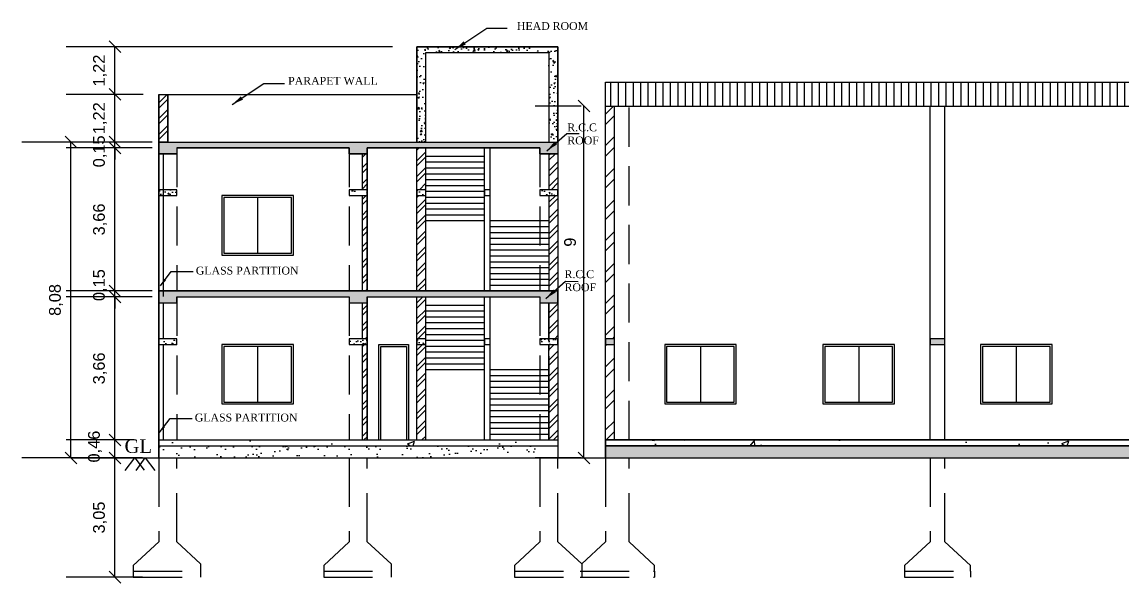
# Model space of a CAD drawing. Header units: metres. Extents: x 2063 to 2266, y 1708 to 2054.
# Drawn here: x 2171.66 to 2199.8, y 1970.44 to 1984.8 of the extents above; entities that cross this region are included whole.
import ezdxf

# ---------------------------------------------------------------- set-up
doc = ezdxf.new("R2010")
doc.units = ezdxf.units.M
doc.linetypes.add('HIDDEN', pattern=[0.375, 0.25, -0.125])
doc.linetypes.add('HIDDENX2', pattern=[0.75, 0.5, -0.25])
doc.layers.add('BLK_1_HT_OF_BLDG', color=5, linetype='Continuous')
doc.layers.add('BLK_1_PLINTH_HEIGHT', color=7, linetype='Continuous')
doc.styles.add('CORPORATION', font='arial.ttf')
doc.styles.add('i', font='romantic.ttf')
doc.styles.get("Standard").update_dxf_attribs({"font": 'arial.ttf'})
doc.styles.add('TIMES NEW ROMAN', font='times.ttf')
doc.dimstyles.new('Dim-outter', dxfattribs={"dimtxt": 1, "dimasz": 1, "dimexe": 0, "dimexo": 0, "dimgap": 1, "dimtad": 1, "dimlfac": -1, "dimzin": 3, "dimdsep": 46, "dimtxsty": 'CORPORATION', "dimblk": 'ARCHTICK', "dimcen": 0.125, "dimclrd": 8, "dimclre": 8, "dimclrt": 256, "dimazin": 0, "dimtfac": 0.5, "dimtix": 1, "dimtmove": 2, "dimatfit": 3, "dimfxl": 0, "dimtolj": 1, "dimtzin": 0, "dimarcsym": 0})
doc.dimstyles.new('ISO-25', dxfattribs={"dimtxt": 2.5, "dimasz": 2.5, "dimexe": 1.25, "dimexo": 0.625, "dimtad": 1, "dimtxsty": 'Standard', "dimcen": 2.5, "dimadec": 0, "dimazin": 0, "dimtfac": 1, "dimtmove": 0, "dimatfit": 3, "dimfxl": 0, "dimarcsym": 0})
pattern_1 = [(50, (-3371.682502009824, 817.6688581559663), (1.82184668996004, -0.1593908553890309), [0.1905, -2.095499999999999]), (355, (-3371.682502009824, 817.6688581559663), (-0.3524342142496934, 1.91056845239035), [0.1524, -1.676405841699999]), (100.4514446999999, (-3371.530681939824, 817.6555756209664), (1.469412470903531, 1.75117751912195), [0.161900088, -1.780902445999999]), (46.18419999999999, (-3371.682502009824, 818.1768581559667), (2.710790408921298, -0.4204232793272716), [0.2857499999999999, -3.143249999999999]), (96.63555760999989, (-3371.456603009824, 818.1418231559663), (2.37404134051503, 2.474261245977214), [0.2428502314, -2.671356081599999]), (351.1841511700001, (-3371.682502009824, 818.1768581559667), (2.374041340649769, 2.474261245855326), [0.2285996707, -2.514597319199999]), (21, (-3371.428502009825, 818.0498581559664), (1.516143912691324, -1.022651981870875), [0.1905, -2.095499999999999]), (326, (-3371.428502009825, 818.0498581559664), (0.6180202834764708, 1.841879661223192), [0.1524, -1.676399999999999]), (71.45144499999998, (-3371.302156683825, 817.9646371569667), (2.134164192787161, 0.8192276888590523), [0.1619000879999999, -1.780899375999998]), (37.50000000000001, (-3371.682502009824, 817.6688581559663), (0.0308860325059182, 0.8455503887315311), [0, -1.65608, 0, -1.701799999999999, 0, -1.682749999999999]), (7.499999999999999, (-3371.682502009824, 817.6688581559663), (0.6681966251030576, 1.001805748181195), [0, -0.97028, 0, -1.61798, 0, -0.6413500000000001]), (327.5, (-3372.248922009824, 817.6688581559663), (1.355905951668712, -0.0572874399267344), [0, -0.635, 0, -1.9812, 0, -2.628899999999998]), (317.5, (-3372.502922009824, 817.6688581559663), (1.48129181386018, 0.2542649103333303), [0, -0.8255, 0, -1.31572, 0, -1.8669])]
pattern_2 = [(37.50000000000001, (-3371.682502009824, 817.6688581559663), (-0.0160003129598405, 0.4894132373293424), [0, -0.38608, 0, -0.4318000000000001, 0, -0.4127500000000002]), (7.499999999999999, (-3371.682502009824, 817.6688581559663), (0.4495232831380028, 0.7168251005683542), [0, -0.20828, 0, -0.34798, 0, -0.13335]), (327.5, (-3371.994922009824, 817.6688581559663), (0.790992370241458, 0.0014371846785458), [0, -0.127, 0, -0.4572, 0, -0.5969]), (317.5, (-3371.994922009824, 817.6688581559663), (0.7635564524722973, 0.2229293232572163), [0, -0.0635, 0, -0.29972, 0, -0.3429])]
pattern_3 = [(45, (-3371.682502009824, 817.6688581559663), (-0.202055762724056, 0.202055762724056), []), (45, (-3371.547798109824, 817.6688581559663), (-0.202055762724056, 0.202055762724056), [])]
pattern_4 = [(45, (-3371.682502009824, 817.6688581559663), (-0.404111525448112, 0.404111525448112), []), (45, (-3371.413094209824, 817.6688581559663), (-0.404111525448112, 0.404111525448112), [])]
pattern_5 = [(50, (-3371.682502009824, 817.6688581559663), (0.3643693379920081, -0.0318781710778062), [0.0381, -0.4191000000000001]), (355, (-3371.682502009824, 817.6688581559663), (-0.0704868428499387, 0.3821136904780703), [0.03048, -0.3352811683400001]), (100.4514446999999, (-3371.652137995824, 817.6662016489665), (0.2938824941807066, 0.3502355038243902), [0.0323800176, -0.3561804891999999]), (46.18419999999999, (-3371.682502009824, 817.7704581559666), (0.54215808178426, -0.0840846558654543), [0.05715, -0.62865]), (96.63555760999989, (-3371.637322209823, 817.7634511559664), (0.474808268103006, 0.4948522491954431), [0.04857004628000001, -0.53427121632]), (351.1841511700001, (-3371.682502009824, 817.7704581559666), (0.4748082681299541, 0.4948522491710654), [0.04571993414, -0.50291946384]), (21, (-3371.631702009824, 817.7450581559664), (0.3032287825382649, -0.2045303963741752), [0.0381, -0.4191000000000001]), (326, (-3371.631702009824, 817.7450581559664), (0.1236040566952941, 0.3683759322446385), [0.03048, -0.33528]), (71.45144499999998, (-3371.606432944624, 817.7280139561664), (0.4268328385574323, 0.1638455377718105), [0.0323800176, -0.3561798752000001]), (37.50000000000001, (-3371.682502009824, 817.6688581559663), (0.0061772065011836, 0.1691100777463062), [0, -0.331216, 0, -0.34036, 0, -0.33655]), (7.499999999999999, (-3371.682502009824, 817.6688581559663), (0.1336393250206115, 0.200361149636239), [0, -0.194056, 0, -0.323596, 0, -0.12827]), (327.5, (-3371.795786009824, 817.6688581559663), (0.2711811903337428, -0.0114574879853469), [0, -0.127, 0, -0.39624, 0, -0.5257800000000002]), (317.5, (-3371.846586009824, 817.6688581559663), (0.2962583627720361, 0.0508529820666661), [0, -0.1651, 0, -0.263144, 0, -0.37338])]

# ---------------------------------------------------------------- blocks, each defined once
blk = doc.blocks.new('_ArchTick')
at = {"color": 0, "linetype": 'ByBlock', "const_width": 0.15}
blk.add_lwpolyline([(-0.5, -0.5), (0.5, 0.5)], dxfattribs=at)
blk = doc.blocks.new('_Oblique')
at = {"color": 0, "linetype": 'ByBlock', "lineweight": -2}
blk.add_line((-0.5, -0.5), (0.5, 0.5), dxfattribs=at)
blk = doc.blocks.new('*D243')
at = {"color": 0, "lineweight": -2}
for p, q in [((2174.744778548974, 1973.644531648238), (2172.788333168103, 1973.644531648238)), ((2174.038333168102, 1970.594555168848), (2174.038333168102, 1973.644531648238)), ((2174.744778548974, 1970.594555168848), (2172.788333168103, 1970.594555168848))]:
    blk.add_line(p, q, dxfattribs=at)
at = {"layer": 'Defpoints', "color": 0}
for p in [(2174.038333168102, 1973.644531648238), (2175.369778548974, 1973.644531648238), (2175.369778548974, 1970.594555168848, -5.305266461947875)]:
    blk.add_point(p, dxfattribs=at)
at = {"color": 0, "lineweight": -2, "xscale": 0.3, "yscale": 0.3, "zscale": 0.3}
for p, rotation in [((2174.038333168102, 1973.644531648238), 90), ((2174.038333168102, 1970.594555168848), 270)]:
    blk.add_blockref('_Oblique', p, dxfattribs=dict(at, rotation=rotation))
at = {"color": 0, "insert": (2173.658046674242, 1972.119543408541), "char_height": 0.3, "attachment_point": 5, "rotation": 90}
blk.add_mtext('3,05', dxfattribs=at)
blk = doc.blocks.new('*D244')
at = {"layer": 'BLK_1_PLINTH_HEIGHT', "color": 0, "lineweight": -2}
for p, q in [((2174.535134654076, 1974.104531648238), (2172.78833316813, 1974.104531648238)), ((2174.03833316813, 1973.644531648238), (2174.03833316813, 1974.104531648238)), ((2174.744778548973, 1973.644531648238), (2172.78833316813, 1973.644531648238))]:
    blk.add_line(p, q, dxfattribs=at)
at = {"layer": 'Defpoints', "color": 0}
for p in [(2174.03833316813, 1974.104531648238), (2175.160134654077, 1974.104531648238), (2175.369778548973, 1973.644531648238)]:
    blk.add_point(p, dxfattribs=at)
at = {"layer": 'BLK_1_PLINTH_HEIGHT', "color": 0, "lineweight": -2, "xscale": 0.3, "yscale": 0.3, "zscale": 0.3}
for p, rotation in [((2174.03833316813, 1974.104531648238), 90), ((2174.03833316813, 1973.644531648238), 270)]:
    blk.add_blockref('_Oblique', p, dxfattribs=dict(at, rotation=rotation))
at = {"layer": 'BLK_1_PLINTH_HEIGHT', "color": 0, "insert": (2173.530126100259, 1973.934722866734), "char_height": 0.3, "attachment_point": 5, "rotation": 90}
blk.add_mtext('0,46', dxfattribs=at)
blk = doc.blocks.new('*D245')
at = {"color": 0, "lineweight": -2}
for p, q in [((2174.995134654077, 1977.764531648238), (2172.788333168122, 1977.764531648238)), ((2174.038333168121, 1974.104531648238), (2174.038333168121, 1977.764531648238)), ((2174.535134654076, 1974.104531648238), (2172.788333168122, 1974.104531648238))]:
    blk.add_line(p, q, dxfattribs=at)
at = {"layer": 'Defpoints', "color": 0}
for p in [(2174.038333168121, 1977.764531648238), (2175.620134654077, 1977.764531648238), (2175.160134654077, 1974.104531648238)]:
    blk.add_point(p, dxfattribs=at)
at = {"color": 0, "lineweight": -2, "xscale": 0.3, "yscale": 0.3, "zscale": 0.3}
for p, rotation in [((2174.038333168121, 1977.764531648238), 90), ((2174.038333168121, 1974.104531648238), 270)]:
    blk.add_blockref('_Oblique', p, dxfattribs=dict(at, rotation=rotation))
at = {"color": 0, "insert": (2173.658046674261, 1975.934531648237), "char_height": 0.3, "attachment_point": 5, "rotation": 90}
blk.add_mtext('3,66', dxfattribs=at)
blk = doc.blocks.new('*D246')
at = {"color": 0, "lineweight": -2}
for p, q in [((2174.03833316813, 1977.914531648238), (2174.03833316813, 1978.214531648237)), ((2174.995134654077, 1977.914531648238), (2172.78833316813, 1977.914531648238)), ((2174.03833316813, 1977.764531648238), (2174.03833316813, 1977.914531648238)), ((2174.995134654077, 1977.764531648238), (2172.78833316813, 1977.764531648238)), ((2174.03833316813, 1977.764531648238), (2174.03833316813, 1977.464531648237))]:
    blk.add_line(p, q, dxfattribs=at)
at = {"layer": 'Defpoints', "color": 0}
for p in [(2174.03833316813, 1977.914531648238), (2175.620134654077, 1977.914531648238), (2175.620134654077, 1977.764531648238)]:
    blk.add_point(p, dxfattribs=at)
at = {"color": 0, "lineweight": -2, "xscale": 0.3, "yscale": 0.3, "zscale": 0.3}
for p, rotation in [((2174.03833316813, 1977.914531648238), 270), ((2174.03833316813, 1977.764531648238), 90)]:
    blk.add_blockref('_Oblique', p, dxfattribs=dict(at, rotation=rotation))
at = {"color": 0, "insert": (2173.658046674255, 1978.064531648237), "char_height": 0.3, "attachment_point": 5, "rotation": 90}
blk.add_mtext('0,15', dxfattribs=at)
blk = doc.blocks.new('*D247')
at = {"color": 0, "lineweight": -2}
for p, q in [((2174.995134654079, 1981.574531648238), (2172.78833316813, 1981.574531648238)), ((2174.03833316813, 1977.914531648238), (2174.03833316813, 1981.574531648238)), ((2174.995134654077, 1977.914531648238), (2172.78833316813, 1977.914531648238))]:
    blk.add_line(p, q, dxfattribs=at)
at = {"layer": 'Defpoints', "color": 0}
for p in [(2174.03833316813, 1981.574531648238), (2175.620134654078, 1981.574531648238), (2175.620134654077, 1977.914531648238)]:
    blk.add_point(p, dxfattribs=at)
at = {"color": 0, "lineweight": -2, "xscale": 0.3, "yscale": 0.3, "zscale": 0.3}
for p, rotation in [((2174.03833316813, 1981.574531648238), 90), ((2174.03833316813, 1977.914531648238), 270)]:
    blk.add_blockref('_Oblique', p, dxfattribs=dict(at, rotation=rotation))
at = {"color": 0, "insert": (2173.658046674269, 1979.744531648237), "char_height": 0.3, "attachment_point": 5, "rotation": 90}
blk.add_mtext('3,66', dxfattribs=at)
blk = doc.blocks.new('*D248')
at = {"color": 0, "lineweight": -2}
for p, q in [((2174.038333168138, 1981.724531648238), (2174.038333168138, 1982.024531648238)), ((2174.995134654077, 1981.724531648238), (2172.788333168138, 1981.724531648238)), ((2174.995134654079, 1981.574531648238), (2172.788333168138, 1981.574531648238)), ((2174.038333168138, 1981.574531648238), (2174.038333168138, 1981.724531648238)), ((2174.038333168138, 1981.574531648238), (2174.038333168138, 1981.274531648238))]:
    blk.add_line(p, q, dxfattribs=at)
at = {"layer": 'Defpoints', "color": 0}
for p in [(2174.038333168138, 1981.724531648238), (2175.620134654077, 1981.724531648238, 19.76520000000002), (2175.620134654078, 1981.574531648238)]:
    blk.add_point(p, dxfattribs=at)
at = {"color": 0, "lineweight": -2, "xscale": 0.3, "yscale": 0.3, "zscale": 0.3}
for p, rotation in [((2174.038333168138, 1981.724531648238), 270), ((2174.038333168138, 1981.574531648238), 90)]:
    blk.add_blockref('_Oblique', p, dxfattribs=dict(at, rotation=rotation))
at = {"color": 0, "insert": (2173.658046674262, 1981.486472071492), "char_height": 0.3, "attachment_point": 5, "rotation": 90}
blk.add_mtext('0,15', dxfattribs=at)
blk = doc.blocks.new('*D249')
at = {"color": 0, "lineweight": -2}
for p, q in [((2174.765134654074, 1982.944531648238), (2172.788333168136, 1982.944531648238)), ((2174.038333168136, 1981.724531648238), (2174.038333168136, 1982.944531648238)), ((2174.995134654077, 1981.724531648238), (2172.788333168136, 1981.724531648238))]:
    blk.add_line(p, q, dxfattribs=at)
at = {"layer": 'Defpoints', "color": 0}
for p in [(2174.038333168136, 1982.944531648238), (2175.390134654074, 1982.944531648238), (2175.620134654077, 1981.724531648238, 19.76520000000002)]:
    blk.add_point(p, dxfattribs=at)
at = {"color": 0, "lineweight": -2, "xscale": 0.3, "yscale": 0.3, "zscale": 0.3}
for p, rotation in [((2174.038333168136, 1982.944531648238), 90), ((2174.038333168136, 1981.724531648238), 270)]:
    blk.add_blockref('_Oblique', p, dxfattribs=dict(at, rotation=rotation))
at = {"color": 0, "insert": (2173.658046674276, 1982.334531648237), "char_height": 0.3, "attachment_point": 5, "rotation": 90}
blk.add_mtext('1,22', dxfattribs=at)
blk = doc.blocks.new('*D250')
at = {"color": 0, "lineweight": -2}
for p, q in [((2181.135134654075, 1984.164531648238), (2172.78833316814, 1984.164531648238)), ((2174.03833316814, 1982.944531648238), (2174.03833316814, 1984.164531648238)), ((2174.765134654074, 1982.944531648238), (2172.78833316814, 1982.944531648238))]:
    blk.add_line(p, q, dxfattribs=at)
at = {"layer": 'Defpoints', "color": 0}
for p in [(2174.03833316814, 1984.164531648238), (2181.760134654075, 1984.164531648238), (2175.390134654074, 1982.944531648238)]:
    blk.add_point(p, dxfattribs=at)
at = {"color": 0, "lineweight": -2, "xscale": 0.3, "yscale": 0.3, "zscale": 0.3}
for p, rotation in [((2174.03833316814, 1984.164531648238), 90), ((2174.03833316814, 1982.944531648238), 270)]:
    blk.add_blockref('_Oblique', p, dxfattribs=dict(at, rotation=rotation))
at = {"color": 0, "insert": (2173.658046674279, 1983.554531648237), "char_height": 0.3, "attachment_point": 5, "rotation": 90}
blk.add_mtext('1,22', dxfattribs=at)
blk = doc.blocks.new('*D251')
at = {"color": 0, "lineweight": -2}
for p, q in [((2174.535134654075, 1981.724531648238), (2171.662657599123, 1981.724531648238)), ((2172.912657599123, 1973.644531648238), (2172.912657599123, 1981.724531648238)), ((2174.535134654076, 1973.644531648238), (2171.662657599123, 1973.644531648238))]:
    blk.add_line(p, q, dxfattribs=at)
at = {"layer": 'Defpoints', "color": 0}
for p in [(2172.912657599123, 1981.724531648238), (2175.160134654075, 1981.724531648238), (2175.160134654077, 1973.644531648238)]:
    blk.add_point(p, dxfattribs=at)
at = {"color": 0, "lineweight": -2, "xscale": 0.3, "yscale": 0.3, "zscale": 0.3}
for p, rotation in [((2172.912657599123, 1981.724531648238), 90), ((2172.912657599123, 1973.644531648238), 270)]:
    blk.add_blockref('_Oblique', p, dxfattribs=dict(at, rotation=rotation))
at = {"color": 0, "insert": (2172.532371105262, 1977.684531648237), "char_height": 0.3, "attachment_point": 5, "rotation": 90}
blk.add_mtext('8,08', dxfattribs=at)
blk = doc.blocks.new('*D252')
at = {"layer": 'BLK_1_HT_OF_BLDG', "color": 0, "lineweight": -2}
for p, q in [((2185.965134654059, 1982.644531648238), (2184.784037047047, 1982.644531648238)), ((2186.034037047047, 1973.644531648238), (2186.034037047047, 1982.644531648238)), ((2185.965134654061, 1973.644531648238), (2184.784037047047, 1973.644531648238))]:
    blk.add_line(p, q, dxfattribs=at)
at = {"layer": 'Defpoints', "color": 0}
for p in [(2186.034037047047, 1982.644531648238), (2186.590134654059, 1982.644531648238), (2186.590134654061, 1973.644531648238, 9.882600000000009)]:
    blk.add_point(p, dxfattribs=at)
at = {"layer": 'BLK_1_HT_OF_BLDG', "color": 0, "lineweight": -2, "xscale": 0.3, "yscale": 0.3, "zscale": 0.3}
for p, rotation in [((2186.034037047047, 1982.644531648238), 90), ((2186.034037047047, 1973.644531648238), 270)]:
    blk.add_blockref('_Oblique', p, dxfattribs=dict(at, rotation=rotation))
at = {"layer": 'BLK_1_HT_OF_BLDG', "color": 0, "insert": (2185.680865150718, 1979.163174901101), "char_height": 0.3, "attachment_point": 5, "rotation": 90}
blk.add_mtext('9', dxfattribs=at)

msp = doc.modelspace()

# ---------------------------------------------------------------- hatches: boundary and pattern name
h = msp.add_hatch()
h.set_pattern_fill('AR-CONC', color=256, scale=0.002)
h.set_pattern_definition(pattern_5)
h.paths.add_polyline_path([(2181.760134654074, 1981.724531648236), (2181.990134654074, 1981.724531648236), (2181.990134654076, 1984.014531648238), (2185.140134654075, 1984.014531648236), (2185.140134654075, 1981.724531648237), (2185.370134654074, 1981.724531648238), (2185.370134654077, 1984.164531648237), (2181.760134654074, 1984.164531648237)])
h = msp.add_hatch()
h.set_pattern_fill('ANSI31', color=256, scale=0.06, angle=45)
h.set_pattern_definition([(90, (-3371.682502009824, 817.6788581559664), (-0.1904999999999999, 0), [])])
h.paths.add_polyline_path([(2186.59013465406, 1983.254531648237), (2186.59013465406, 1982.644531648237), (2228.650134654075, 1982.644531648237), (2228.650134654075, 1983.254531648237)])
h = msp.add_hatch()
h.set_pattern_fill('ANSI32', color=256, scale=0.03)
h.set_pattern_definition(pattern_3)
h.paths.add_polyline_path([(2175.390134654072, 1982.944531648237), (2175.160134654076, 1982.944531648237), (2175.160134654076, 1981.724531648237), (2175.390134654074, 1981.724531648237)])
h = msp.add_hatch()
h.set_pattern_fill('ANSI32', color=256, scale=0.06)
h.set_pattern_definition(pattern_4)
h.paths.add_polyline_path([(2186.820134653943, 1982.644531648237), (2186.59013465406, 1982.644531648237), (2186.59013465406, 1976.694531648237), (2186.820134653943, 1976.694531648237)])
h = msp.add_hatch()
h.set_pattern_fill('AR-CONC', color=256, scale=0.002)
h.set_pattern_definition(pattern_5)
h.paths.add_polyline_path([(2175.160134654074, 1981.424531648237), (2175.160134654074, 1981.724531648237), (2185.370134654074, 1981.724531648236), (2185.370134654077, 1981.424531648237), (2184.910134654076, 1981.424531648237), (2184.910134654076, 1981.574531648237), (2183.640134654075, 1981.574531648237), (2181.760134654075, 1981.574531648237), (2180.490424959915, 1981.574531648237), (2180.490424959918, 1981.424531648237), (2180.03042495992, 1981.424531648237), (2180.030424959917, 1981.574531648237), (2175.620134654077, 1981.574531648237), (2175.620134654077, 1981.424531648237)])
h = msp.add_hatch()
h.set_pattern_fill('ANSI32', color=256, scale=0.03)
h.set_pattern_definition(pattern_3)
h.paths.add_polyline_path([(2181.990134654076, 1980.354531648236), (2181.760134654074, 1980.354531648236), (2181.760134654074, 1977.914531648236), (2181.990134654076, 1977.914531648236)])
h.paths.add_polyline_path([(2181.990134654076, 1981.574531648237), (2181.760134654074, 1981.574531648237), (2181.760134654074, 1980.504531648237), (2181.990134654076, 1980.504531648237)])
h = msp.add_hatch()
h.set_pattern_fill('ANSI32', color=256, scale=0.03)
h.set_pattern_definition(pattern_3)
h.paths.add_polyline_path([(2180.490424959918, 1981.424531648237), (2180.370424959917, 1981.424531648237), (2180.370424959917, 1980.504531648237), (2180.490424959918, 1980.504531648237)])
h = msp.add_hatch()
h.set_pattern_fill('ANSI32', color=256, scale=0.03)
h.set_pattern_definition(pattern_3)
h.paths.add_polyline_path([(2185.370134654077, 1981.424531648237), (2185.140134654077, 1981.424531648237), (2185.140134654077, 1980.504531648237), (2185.370134654077, 1980.504531648237)])
h = msp.add_hatch()
h.set_pattern_fill('AR-CONC', color=256, scale=0.002)
h.set_pattern_definition(pattern_5)
h.paths.add_polyline_path([(2175.620134654077, 1980.504531648237), (2175.160134654077, 1980.504531648237), (2175.160134654077, 1980.354531648236), (2175.620134654077, 1980.354531648236)])
h = msp.add_hatch()
h.set_pattern_fill('AR-CONC', color=256, scale=0.002)
h.set_pattern_definition(pattern_5)
h.paths.add_polyline_path([(2180.490424959918, 1980.504531648237), (2180.030424959918, 1980.504531648237), (2180.030424959918, 1980.354531648236), (2180.490424959918, 1980.354531648236)])
h = msp.add_hatch()
h.set_pattern_fill('ANSI32', color=256, scale=0.03)
h.set_pattern_definition(pattern_3)
h.paths.add_polyline_path([(2180.490424959918, 1980.354531648236), (2180.370424959917, 1980.354531648236), (2180.370424959918, 1977.914531648236), (2180.490424959917, 1977.914531648236)])
h = msp.add_hatch()
h.set_pattern_fill('AR-CONC', color=256, scale=0.002)
h.set_pattern_definition(pattern_5)
h.paths.add_polyline_path([(2181.990134654077, 1980.504531648237), (2181.760134654075, 1980.504531648237), (2181.760134654075, 1980.354531648236), (2181.990134654077, 1980.354531648236)])
h = msp.add_hatch()
h.set_pattern_fill('AR-CONC', color=256, scale=0.002)
h.set_pattern_definition(pattern_5)
h.paths.add_polyline_path([(2185.370134654077, 1980.504531648237), (2184.910104571749, 1980.504531648237), (2184.910104571749, 1980.354531648236), (2185.370134654077, 1980.354531648236)])
h = msp.add_hatch()
h.set_pattern_fill('ANSI32', color=256, scale=0.03)
h.set_pattern_definition(pattern_3)
h.paths.add_polyline_path([(2185.370134654077, 1980.354531648236), (2185.140134654077, 1980.354531648236), (2185.140134654077, 1977.914531648236), (2185.370134654077, 1977.914531648236)])
h = msp.add_hatch()
h.set_pattern_fill('AR-CONC', color=256, scale=0.002)
h.set_pattern_definition(pattern_5)
h.paths.add_polyline_path([(2175.160134654076, 1977.914531648236), (2175.160134654076, 1977.614531648237), (2175.620134654074, 1977.614531648236), (2175.620134654074, 1977.764531648237), (2180.030424959918, 1977.764531648237), (2180.030424959917, 1977.614531648237), (2180.490424959918, 1977.614531648237), (2180.490424959918, 1977.764531648237), (2183.490134654075, 1977.764531648237), (2184.910134654076, 1977.764531648237), (2184.910134654076, 1977.614531648237), (2185.370134654077, 1977.614531648237), (2185.370134654077, 1977.914531648236)])
h = msp.add_hatch()
h.set_pattern_fill('ANSI32', color=256, scale=0.03)
h.set_pattern_definition(pattern_3)
h.paths.add_polyline_path([(2180.490424959917, 1976.544531648237), (2180.370424959917, 1976.544531648237), (2180.370424959917, 1974.104531648237), (2180.490424959917, 1974.104531648237)])
h.paths.add_polyline_path([(2180.490424959917, 1977.614531648237), (2180.370424959917, 1977.614531648237), (2180.370424959917, 1976.694531648237), (2180.490424959917, 1976.694531648237)])
h = msp.add_hatch()
h.set_pattern_fill('ANSI32', color=256, scale=0.03)
h.set_pattern_definition(pattern_3)
h.paths.add_polyline_path([(2181.760134654074, 1974.104531648237), (2181.990134654076, 1974.104531648237), (2181.990134654076, 1976.544531648237), (2181.760134654074, 1976.544531648237)])
h.paths.add_polyline_path([(2181.760134654074, 1976.694531648237), (2181.990134654076, 1976.694531648237), (2181.990134654076, 1977.764531648237), (2181.760134654074, 1977.764531648237)])
h = msp.add_hatch()
h.set_pattern_fill('ANSI32', color=256, scale=0.03)
h.set_pattern_definition(pattern_3)
h.paths.add_polyline_path([(2185.140134654075, 1974.104531648237), (2185.370134654077, 1974.104531648237), (2185.370134654077, 1976.544531648237), (2185.140134654077, 1976.544531648237)])
h.paths.add_polyline_path([(2185.370134654077, 1977.614531648237), (2185.140134654077, 1977.614531648237), (2185.140134654075, 1976.694531648237), (2185.370134654077, 1976.694531648237)])
h = msp.add_hatch()
h.set_pattern_fill('AR-CONC', color=256, scale=0.002)
h.set_pattern_definition(pattern_5)
h.paths.add_polyline_path([(2180.490424959917, 1976.694531648237), (2180.030424959917, 1976.694531648237), (2180.030424959917, 1976.544531648237), (2180.490424959917, 1976.544531648237)])
h.paths.add_polyline_path([(2181.990134654076, 1976.694531648237), (2181.760134654074, 1976.694531648237), (2181.760134654074, 1976.544531648237), (2181.990134654076, 1976.544531648237)])
h.paths.add_polyline_path([(2175.620134654076, 1976.544531648237), (2175.620134654076, 1976.694531648237), (2175.160134654076, 1976.694531648237), (2175.160134654076, 1976.544531648237)])
h = msp.add_hatch()
h.set_pattern_fill('AR-CONC', color=256, scale=0.002)
h.set_pattern_definition(pattern_5)
h.paths.add_polyline_path([(2185.370134654077, 1976.694531648237), (2184.910104571749, 1976.694531648237), (2184.910104571749, 1976.544531648237), (2185.370134654077, 1976.544531648237)])
h = msp.add_hatch(color=256)
h.dxf.hatch_style = 1
h.paths.add_polyline_path([(2186.59013465406, 1976.694531648237), (2186.59013465406, 1976.544531648237), (2186.820134653943, 1976.544531648237), (2186.820134653943, 1976.694531648237)])
h.paths.add_polyline_path([(2195.268053081028, 1976.544531648237), (2195.268053081028, 1976.694531648237), (2194.888053081223, 1976.694531648237), (2194.888053081223, 1976.544531648237)])
h.paths.add_polyline_path([(2203.632494412418, 1976.544531648237), (2203.632494412418, 1976.694531648237), (2203.252494412613, 1976.694531648237), (2203.252494412613, 1976.544531648237)])
h.paths.add_polyline_path([(2211.496935744003, 1976.694531648237), (2211.116935744199, 1976.694531648237), (2211.116935744199, 1976.544531648237), (2211.496935744003, 1976.544531648237)])
h.paths.add_polyline_path([(2211.99693574381, 1976.544531648237), (2211.99693574381, 1976.694531648237), (2211.616935744003, 1976.694531648237), (2211.616935744003, 1976.544531648237)])
h.paths.add_polyline_path([(2219.981377075393, 1976.694531648237), (2219.981377075393, 1976.544531648237), (2220.3613770752, 1976.544531648237), (2220.3613770752, 1976.694531648237)])
h.paths.add_polyline_path([(2228.420134654074, 1976.694531648237), (2228.420134654074, 1976.544531648237), (2228.650134654075, 1976.544531648237), (2228.650134654075, 1976.694531648237)])
h = msp.add_hatch()
h.set_pattern_fill('ANSI32', color=256, scale=0.06)
h.set_pattern_definition(pattern_4)
h.paths.add_polyline_path([(2186.820134653943, 1976.544531648237), (2186.59013465406, 1976.544531648237), (2186.59013465406, 1974.104531648237), (2186.820134653943, 1974.104531648237)])
h = msp.add_hatch()
h.set_pattern_fill('AR-CONC', color=256, scale=0.01)
h.set_pattern_definition(pattern_1)
h.paths.add_polyline_path([(2185.370134654077, 1974.104531648237), (2175.160134654076, 1974.104531648237), (2175.160134654076, 1973.954531648237), (2185.370134654077, 1973.954531648237)])
h = msp.add_hatch()
h.set_pattern_fill('AR-SAND', color=256, scale=0.01)
h.set_pattern_definition(pattern_2)
h.paths.add_polyline_path([(2175.160134654076, 1973.954531648237), (2175.160134654076, 1973.644531648236), (2185.370134654077, 1973.644531648236), (2185.370134654077, 1973.954531648237)])
h = msp.add_hatch()
h.set_pattern_fill('AR-CONC', color=256, scale=0.01)
h.set_pattern_definition(pattern_1)
h.paths.add_polyline_path([(2228.650134654075, 1974.104531648237), (2186.59013465406, 1974.104531648237), (2186.59013465406, 1973.954531648237), (2228.650134654075, 1973.954531648237)])
h = msp.add_hatch()
h.set_pattern_fill('AR-SAND', color=256, scale=0.01)
h.set_pattern_definition(pattern_2)
h.paths.add_polyline_path([(2228.650134654075, 1973.64453164824), (2228.650134654075, 1973.954531648237), (2186.59013465406, 1973.954531648237), (2186.59013465406, 1973.644531648236)])

# ---------------------------------------------------------------- linework, layer by layer
for p, q in [((2181.760134654074, 1984.164531648237), (2185.370134654077, 1984.164531648237)), ((2181.760134654074, 1981.724531648237, 2.940312573946818), (2181.760134654074, 1984.164531648237)), ((2181.990134654075, 1984.014531648238), (2185.140134654075, 1984.014531648236)), ((2181.990134654074, 1981.724531648237, 2.940312573946818), (2181.990134654076, 1984.014531648238, 0.1807569205293475)), ((2185.140134654077, 1984.014531648236, 19.76520000000002), (2185.140134654077, 1981.724531648237, 19.76520000000002)), ((2185.370134654077, 1984.164531648237, 19.76520000000002), (2185.370134654077, 1973.644531648236, 19.76520000000002)), ((2186.59013465406, 1983.254531648237), (2228.650134654075, 1983.254531648237)), ((2186.59013465406, 1973.644531648236, 9.882600000000009), (2186.59013465406, 1983.254531648237, 9.882600000000009)), ((2175.160134654076, 1982.944531648237, 19.76520000000002), (2175.160134654076, 1973.644531648236, 19.76520000000002)), ((2175.160134654076, 1982.944531648237), (2181.760134654074, 1982.944531648237)), ((2175.160134654076, 1973.644531648236, -1775.390458733724), (2175.160134654076, 1982.944531648237, -2116.875606413239)), ((2175.390134654074, 1981.724531648237, 15.86417368420988), (2175.390134654073, 1982.944531648238)), ((2186.59013465406, 1982.644531648237), (2228.650134654075, 1982.644531648237)), ((2186.820134653943, 1974.104531648236, 9.882600000000009), (2186.820134653943, 1982.644531648237, 9.882600000000009)), ((2194.888053081223, 1974.104531648236, 9.882600000000009), (2194.888053081223, 1982.644531648237, 9.882600000000009)), ((2195.268053081028, 1974.104531648236, 9.882600000000009), (2195.268053081028, 1982.644531648237, 9.882600000000009)), ((2175.160134654076, 1981.724531648237), (2185.370134654077, 1981.724531648237)), ((2175.620134654077, 1981.574531648237), (2180.030424959917, 1981.574531648237)), ((2180.490424959917, 1981.574531648237), (2184.910134654076, 1981.574531648237)), ((2180.490424959917, 1981.574531648237, -6.761530505523558), (2180.490424959917, 1977.914531648236, -6.761530505523558)), ((2180.490424959917, 1977.914531648236, -6.761530505523558), (2180.490424959918, 1981.574531648237, -6.761530505523558)), ((2181.760134654074, 1977.914531648236, 3.12106949447644), (2181.760134654074, 1981.574531648237, 3.12106949447644)), ((2181.990134654076, 1977.914531648236, 19.76520000000002), (2181.990134654076, 1981.574531648237, 19.76520000000002)), ((2183.490134654076, 1977.914531648236, 19.76520000000002), (2183.490134654076, 1981.574531648237, 19.76520000000002)), ((2183.640134654075, 1977.914531648236, 19.76520000000002), (2183.640134654075, 1981.574531648237, 19.76520000000002)), ((2175.160134654077, 1981.424531648237, 19.76520000000002), (2175.620134654076, 1981.424531648237, 19.76520000000002)), ((2175.280134654076, 1977.770727192592, -16.64413050552358), (2175.280134654076, 1981.424531648237, -16.64413050552358)), ((2180.030424959917, 1981.424531648237), (2180.490424959915, 1981.424531648237)), ((2180.370424959917, 1980.504531648237, 1.72230722195237), (2180.370424959917, 1981.424531648237, 1.72230722195237)), ((2181.990134654076, 1981.364531648239, 19.76520000000002), (2183.490134654075, 1981.364531648239, 19.76520000000002)), ((2181.990134654076, 1981.214531648239, 19.76520000000002), (2183.490134654075, 1981.214531648239, 19.76520000000002)), ((2184.910134654076, 1981.424531648237), (2185.370134654077, 1981.424531648237)), ((2185.140134654077, 1981.424531648237, 19.76520000000002), (2185.140134654077, 1980.504531648237, 19.76520000000002)), ((2181.990134654076, 1981.064531648239, 19.76520000000002), (2183.490134654075, 1981.064531648238, 19.76520000000002)), ((2181.990134654076, 1980.914531648239, 19.76520000000002), (2183.490134654075, 1980.914531648239, 19.76520000000002)), ((2181.990134654076, 1980.764531648239, 19.76520000000002), (2183.490134654075, 1980.764531648239, 19.76520000000002)), ((2181.990134654076, 1980.614531648239, 19.76520000000002), (2183.490134654075, 1980.614531648238, 19.76520000000002)), ((2180.370424959918, 1977.914531648236, 1.72230722195237), (2180.370424959917, 1980.354531648236, 1.72230722195237)), ((2181.990134654076, 1980.464531648239, 19.76520000000002), (2183.490134654075, 1980.464531648238, 19.76520000000002)), ((2185.140134654077, 1980.354531648236, 19.76520000000002), (2185.140134654077, 1977.914531648236, 19.76520000000002)), ((2177.687815632427, 1980.304531648237), (2177.687815632427, 1978.884531648237)), ((2181.990134654076, 1980.314531648238, 19.76520000000002), (2183.490134654075, 1980.314531648238, 19.76520000000002)), ((2181.990134654076, 1980.164531648238, 19.76520000000002), (2183.490134654075, 1980.164531648238, 19.76520000000002)), ((2181.990134654076, 1980.014531648238, 19.76520000000002), (2183.490134654075, 1980.014531648238, 19.76520000000002)), ((2181.990134654076, 1979.864531648238, 19.76520000000002), (2183.490134654075, 1979.864531648238, 19.76520000000002)), ((2181.990134654076, 1979.714531648238, 19.76520000000002), (2183.490134654075, 1979.714531648238, 19.76520000000002)), ((2183.640134654075, 1979.714531648238), (2185.140134654075, 1979.714531648238)), ((2183.640134654075, 1979.564531648238), (2185.140134654075, 1979.564531648238)), ((2183.640134654075, 1979.414531648238), (2185.140134654075, 1979.414531648238)), ((2183.640134654075, 1979.264531648238), (2185.140134654075, 1979.264531648237)), ((2183.640134654075, 1979.114531648238), (2185.140134654075, 1979.114531648237)), ((2183.640134654075, 1978.964531648238), (2185.140134654075, 1978.964531648237)), ((2183.640134654075, 1978.814531648238), (2185.140134654075, 1978.814531648237)), ((2183.640134654075, 1978.664531648238), (2185.140134654075, 1978.664531648237)), ((2183.640134654075, 1978.514531648238), (2185.140134654075, 1978.514531648238)), ((2183.640134654075, 1978.364531648237), (2185.140134654075, 1978.364531648237)), ((2183.640134654075, 1978.214531648237), (2185.140134654075, 1978.214531648237)), ((2175.160134654076, 1977.914531648236), (2185.370134654077, 1977.914531648236)), ((2183.640134654075, 1978.064531648237), (2185.140134654075, 1978.064531648237)), ((2175.160134654076, 1977.614531648237), (2175.620134654077, 1977.614531648237)), ((2175.280134654076, 1976.694531648237, -16.64413050552358), (2175.280134654076, 1977.614531648237, -16.64413050552358)), ((2175.620134654076, 1977.764531648237), (2180.030424959917, 1977.764531648237)), ((2180.030424959917, 1977.614531648237), (2180.490424959917, 1977.614531648237)), ((2180.370424959917, 1976.694531648237, 1.72230722195237), (2180.370424959918, 1977.614531648237, 1.72230722195237)), ((2180.490424959917, 1977.764531648237), (2184.910134654076, 1977.764531648237)), ((2180.490424959917, 1977.764531648237, -6.761530505523558), (2180.490424959917, 1974.104531648236, -6.761530505523558)), ((2180.490424959917, 1974.104531648237, -6.761530505523558), (2180.490424959917, 1977.764531648237, -6.761530505523558)), ((2181.760134654074, 1974.104531648237, 3.12106949447644), (2181.760134654074, 1977.764531648237, 3.12106949447644)), ((2181.990134654076, 1974.104531648237, 19.76520000000002), (2181.990134654076, 1977.764531648237, 19.76520000000002)), ((2181.990134654076, 1977.554531648239, 19.76520000000002), (2183.490134654075, 1977.554531648239, 19.76520000000002)), ((2183.490134654075, 1974.104531648237, 19.76520000000002), (2183.490134654075, 1977.764531648237, 19.76520000000002)), ((2183.640134654075, 1974.104531648237, 19.76520000000002), (2183.640134654075, 1977.764531648237, 19.76520000000002)), ((2184.910134654076, 1977.614531648237), (2185.370134654077, 1977.614531648237)), ((2185.140134654077, 1977.614531648237, 19.76520000000002), (2185.140134654077, 1976.694531648237, 19.76520000000002)), ((2185.140134654075, 1976.694531648237, 19.76520000000002), (2185.140134654077, 1977.614531648237, 19.76520000000002)), ((2181.990134654076, 1977.404531648239, 19.76520000000002), (2183.490134654075, 1977.404531648239, 19.76520000000002)), ((2181.990134654076, 1977.254531648239, 19.76520000000002), (2183.490134654075, 1977.254531648239, 19.76520000000002)), ((2181.990134654076, 1977.104531648239, 19.76520000000002), (2183.490134654075, 1977.104531648238, 19.76520000000002)), ((2181.990134654076, 1976.954531648239, 19.76520000000002), (2183.490134654075, 1976.954531648238, 19.76520000000002)), ((2181.990134654076, 1976.804531648238, 19.76520000000002), (2183.490134654075, 1976.804531648238, 19.76520000000002)), ((2175.280134654076, 1974.104531648237, -16.64413050552358), (2175.280134654076, 1976.544531648237, -16.64413050552358)), ((2177.687815632426, 1976.494531648237), (2177.687815632426, 1975.074531648237)), ((2180.370424959917, 1974.104531648237, 1.72230722195237), (2180.370424959917, 1976.544531648237, 1.72230722195237)), ((2181.990134654076, 1976.654531648238, 19.76520000000002), (2183.490134654075, 1976.654531648238, 19.76520000000002)), ((2181.990134654076, 1976.504531648238, 19.76520000000002), (2183.490134654075, 1976.504531648238, 19.76520000000002)), ((2185.140134654078, 1976.544531648237, 19.76520000000002), (2185.140134654077, 1976.394531648237, 19.76520000000002)), ((2185.140134654075, 1974.104531648236, 19.76520000000002), (2185.140134654077, 1976.544531648237, 19.76520000000002)), ((2189.015134653752, 1976.494531648237), (2189.015134653752, 1975.074531648237)), ((2193.063053081222, 1976.494531648237), (2193.063053081222, 1975.074531648237)), ((2197.093053081028, 1976.494531648237), (2197.093053081028, 1975.074531648237)), ((2181.990134654076, 1976.354531648238, 19.76520000000002), (2183.490134654075, 1976.354531648238, 19.76520000000002)), ((2181.990134654076, 1976.204531648238, 19.76520000000002), (2183.490134654075, 1976.204531648238, 19.76520000000002)), ((2185.140134654077, 1976.244531648237, 19.76520000000002), (2185.140134654075, 1974.104531648237, 19.76520000000002)), ((2181.990134654076, 1976.054531648238, 19.76520000000002), (2183.490134654075, 1976.054531648238, 19.76520000000002)), ((2181.990134654076, 1975.904531648238, 19.76520000000002), (2183.490134654075, 1975.904531648238, 19.76520000000002)), ((2183.640134654075, 1975.904531648238), (2185.140134654075, 1975.904531648238)), ((2183.640134654075, 1975.754531648238), (2185.140134654075, 1975.754531648238)), ((2183.640134654075, 1975.604531648238), (2185.140134654075, 1975.604531648238)), ((2183.640134654075, 1975.454531648238), (2185.140134654075, 1975.454531648238)), ((2183.640134654075, 1975.304531648238), (2185.140134654075, 1975.304531648237)), ((2183.640134654075, 1975.154531648237), (2185.140134654075, 1975.154531648237)), ((2183.640134654075, 1975.004531648237), (2185.140134654075, 1975.004531648237)), ((2183.640134654075, 1974.854531648237), (2185.140134654075, 1974.854531648237)), ((2183.640134654075, 1974.704531648237), (2185.140134654075, 1974.704531648237)), ((2183.640134654075, 1974.554531648237), (2185.140134654075, 1974.554531648237)), ((2183.640134654075, 1974.404531648237), (2185.140134654075, 1974.404531648237)), ((2183.640134654075, 1974.254531648237), (2185.140134654075, 1974.254531648237)), ((2175.160134654076, 1974.104531648237), (2185.370134654077, 1974.104531648237)), ((2175.160134654076, 1973.954531648237), (2185.370134654077, 1973.954531648237)), ((2186.59013465406, 1974.104531648237), (2228.650134654075, 1974.104531648237)), ((2186.59013465406, 1973.954531648237), (2228.650134654075, 1973.954531648237)), ((2172.930363057497, 1973.644531648236), (2230.678162027003, 1973.644531648236)), ((2174.509434653961, 1970.894517868468), (2174.509434653961, 1970.594517655479)), ((2179.379724959802, 1970.894517868469, 29.64780000000012), (2179.379724959802, 1970.59451765548, 29.64780000000012)), ((2184.259434653961, 1970.894517868468, 29.64780000000012), (2184.259434653961, 1970.59451765548, 29.64780000000012)), ((2194.237320905077, 1970.894517868468, 9.882600000000009), (2194.237320905077, 1970.59451765548, 9.882600000000009))]:
    msp.add_line(p, q)
at = {"linetype": 'HIDDENX2', "ltscale": 2}
for p, q in [((2187.190134653754, 1974.104531648236, 9.882600000000009), (2187.190134653754, 1982.644531648237, 9.882600000000009)), ((2175.620134654076, 1981.574531648237, 19.76520000000002), (2175.620134654076, 1977.914531648236, 19.76520000000002)), ((2180.030424959918, 1981.574531648237, -6.761530505523558), (2180.030424959917, 1977.914531648236, -6.761530505523558)), ((2184.910134654076, 1981.574531648237, -343.8349852025447), (2184.910134654076, 1977.914531648236, -314.0724116322825)), ((2175.620134654076, 1977.764531648237, 19.76520000000002), (2175.620134654076, 1974.104531648237, 19.76520000000002)), ((2180.030424959917, 1977.764531648237, -6.761530505523558), (2180.030424959917, 1974.104531648236, -6.761530505523558)), ((2184.910134654076, 1977.764531648237, -312.8526340269413), (2184.910134654076, 1974.104531648237, -283.0900604566809))]:
    msp.add_line(p, q, dxfattribs=at)
at = {"linetype": 'HIDDEN', "ltscale": 5}
for p, q in [((2175.160134654076, 1973.644531648236), (2175.160134654076, 1971.494555168849)), ((2175.620134654076, 1971.494555168849, -9.882600000000009), (2175.620134654076, 1973.644531648236, -9.882600000000009)), ((2180.030424959917, 1973.644531648237, 29.64780000000012), (2180.030424959917, 1971.494555168849, 29.64780000000012)), ((2180.490424959918, 1971.494555168849, 19.76520000000011), (2180.490424959918, 1973.644531648237, 19.76520000000011)), ((2184.910134654076, 1973.644531648237, 29.64780000000012), (2184.910134654076, 1971.494555168849, 29.64780000000012)), ((2185.370134654077, 1971.494555168849, 19.76520000000011), (2185.370134654077, 1973.644531648237, 19.76520000000011)), ((2186.59013465406, 1973.644531648236, 9.882600000000009), (2186.59013465406, 1971.494555168849, 9.882600000000009)), ((2187.190157558094, 1971.494555168849), (2187.190157558094, 1973.644531648236)), ((2194.888053081223, 1973.644531648237, 9.882600000000009), (2194.888053081223, 1971.494555168849, 9.882600000000009)), ((2195.268053081028, 1971.494555168849, 9.882600000000009), (2195.268053081028, 1973.644531648237, 9.882600000000009)), ((2174.509434653961, 1970.894517868468), (2175.160134654076, 1971.494555168849)), ((2176.230122443986, 1970.932067428188, -9.882600000000009), (2175.620134654076, 1971.494555168849, -9.882600000000009)), ((2179.379724959802, 1970.894517868469, 29.64780000000012), (2180.030424959917, 1971.494555168849, 29.64780000000012)), ((2181.100412749827, 1970.932067428189, 19.76520000000011), (2180.490424959918, 1971.494555168849, 19.76520000000011)), ((2184.259434653961, 1970.894517868468, 29.64780000000012), (2184.910134654076, 1971.494555168849, 29.64780000000012)), ((2185.980122443987, 1970.932067428189, 19.76520000000011), (2185.370134654077, 1971.494555168849, 19.76520000000011)), ((2185.980122443987, 1970.932067428189, 9.882600000000009), (2186.590102478029, 1971.494555168849, 9.882600000000009)), ((2187.840825382178, 1970.894555168286), (2187.190157558094, 1971.494555168849)), ((2194.237320905077, 1970.894517868468, 9.882600000000009), (2194.888020905191, 1971.494555168849, 9.882600000000009)), ((2195.918720905112, 1970.894555168286, 9.882600000000009), (2195.268053081028, 1971.494555168849, 9.882600000000009)), ((2176.230122443986, 1970.932067428188, -9.882600000000009), (2176.230122443985, 1970.594555168847, -9.882600000000009)), ((2181.100412749827, 1970.932067428189, 19.76520000000011), (2181.100412749827, 1970.594555168847, 19.76520000000011)), ((2185.980122443987, 1970.932067428188, 19.76520000000011), (2185.980122443987, 1970.594555168847, 19.76520000000011)), ((2187.840825382178, 1970.744555168289), (2187.840825382178, 1970.894555168286)), ((2195.918720905112, 1970.744555168289, 9.882600000000009), (2195.918720905112, 1970.894555168286, 9.882600000000009)), ((2174.509434653961, 1970.744520517249, -0.7279329238953701), (2176.230122443985, 1970.744518563049, -9.882600000000009)), ((2174.509434653961, 1970.594555168847, -0.727932923895743), (2176.230122443985, 1970.594555168847, -9.882600000000009)), ((2179.379724959802, 1970.74452051725, 28.91986707610475), (2181.100412749827, 1970.74451856305, 19.76520000000011)), ((2179.379724959802, 1970.594555168848, 28.91986707610437), (2181.100412749827, 1970.594555168847, 19.76520000000011)), ((2184.259434653963, 1970.74452051725, 28.91986707610475), (2185.980122443987, 1970.744518563049, 19.76520000000011)), ((2184.259434653961, 1970.594555168847, 28.91986707610437), (2185.980122443987, 1970.594555168847, 19.76520000000011)), ((2185.939402477915, 1970.744517761974, 9.882600000000009), (2187.840825382178, 1970.744555168289)), ((2185.939402477913, 1970.594555168847, 9.882599999999226), (2187.840825382178, 1970.594555168847)), ((2187.840825382178, 1970.744555168289), (2187.840825382178, 1970.594555168847)), ((2194.237320905077, 1970.744517761974, 9.882600000000009), (2195.918720905112, 1970.744550839822, 1.143563774511554)), ((2194.237320905076, 1970.594555168847, 9.882599999999226), (2195.918720905112, 1970.594555168847, 1.143563774510915)), ((2195.918720905112, 1970.744555168289, 9.882600000000009), (2195.918720905112, 1970.594555168847, 9.882600000000009))]:
    msp.add_line(p, q, dxfattribs=at)
for points in [[(2181.760134654074, 1981.724531648236), (2181.990134654074, 1981.724531648236), (2181.990134654076, 1984.014531648238), (2185.140134654075, 1984.014531648236), (2185.140134654075, 1981.724531648237), (2185.370134654074, 1981.724531648238), (2185.370134654077, 1984.164531648237), (2181.760134654074, 1984.164531648237)], [(2175.390134654074, 1981.724531648237), (2175.160134654076, 1981.724531648237), (2175.160134654076, 1982.944531648237), (2175.390134654072, 1982.944531648237)], [(2175.160134654074, 1981.424531648237), (2175.160134654074, 1981.724531648237), (2185.370134654074, 1981.724531648236), (2185.370134654077, 1981.424531648237), (2184.910134654076, 1981.424531648237), (2184.910134654076, 1981.574531648237), (2183.640134654075, 1981.574531648237), (2181.760134654075, 1981.574531648237), (2180.490424959915, 1981.574531648237), (2180.490424959918, 1981.424531648237), (2180.03042495992, 1981.424531648237), (2180.030424959917, 1981.574531648237), (2175.620134654077, 1981.574531648237), (2175.620134654077, 1981.424531648237)], [(2175.620134654077, 1980.504531648237), (2175.160134654077, 1980.504531648237), (2175.160134654077, 1980.354531648236), (2175.620134654077, 1980.354531648236)], [(2175.620134654077, 1980.504531648237), (2175.160134654077, 1980.504531648237), (2175.160134654077, 1980.354531648236), (2175.620134654077, 1980.354531648236)], [(2178.602815632427, 1980.354531648237), (2176.772815632427, 1980.354531648237), (2176.772815632427, 1978.834531648237), (2178.602815632427, 1978.834531648237)], [(2180.490424959918, 1980.504531648237), (2180.030424959918, 1980.504531648237), (2180.030424959918, 1980.354531648236), (2180.490424959918, 1980.354531648236)], [(2180.490424959918, 1980.504531648237), (2180.030424959918, 1980.504531648237), (2180.030424959918, 1980.354531648236), (2180.490424959918, 1980.354531648236)], [(2181.990134654077, 1980.504531648237), (2181.760134654075, 1980.504531648237), (2181.760134654075, 1980.354531648236), (2181.990134654077, 1980.354531648236)], [(2181.990134654077, 1980.504531648237), (2181.760134654075, 1980.504531648237), (2181.760134654075, 1980.354531648236), (2181.990134654077, 1980.354531648236)], [(2183.640134654075, 1980.504531648237), (2183.490134654076, 1980.504531648237), (2183.490134654076, 1980.354531648236), (2183.640134654075, 1980.354531648236)], [(2185.370134654077, 1980.504531648237), (2184.910104571749, 1980.504531648237), (2184.910104571749, 1980.354531648236), (2185.370134654077, 1980.354531648236)], [(2178.552815632427, 1980.304531648237), (2176.822815632428, 1980.304531648237), (2176.822815632428, 1978.884531648237), (2178.552815632427, 1978.884531648237)], [(2175.160134654076, 1977.914531648236), (2175.160134654076, 1977.614531648237), (2175.620134654074, 1977.614531648236), (2175.620134654074, 1977.764531648237), (2180.030424959918, 1977.764531648237), (2180.030424959917, 1977.614531648237), (2180.490424959918, 1977.614531648237), (2180.490424959918, 1977.764531648237), (2183.490134654075, 1977.764531648237), (2184.910134654076, 1977.764531648237), (2184.910134654076, 1977.614531648237), (2185.370134654077, 1977.614531648237), (2185.370134654077, 1977.914531648236)], [(2175.620134654076, 1976.694531648237), (2175.160134654076, 1976.694531648237), (2175.160134654076, 1976.544531648237), (2175.620134654076, 1976.544531648237)], [(2180.490424959917, 1976.694531648237), (2180.030424959917, 1976.694531648237), (2180.030424959917, 1976.544531648237), (2180.490424959917, 1976.544531648237)], [(2181.990134654076, 1976.694531648237), (2181.760134654074, 1976.694531648237), (2181.760134654074, 1976.544531648237), (2181.990134654076, 1976.544531648237)], [(2183.640134654075, 1976.694531648237), (2183.490134654075, 1976.694531648237), (2183.490134654075, 1976.544531648237), (2183.640134654075, 1976.544531648237)], [(2185.370134654077, 1976.694531648237), (2184.910104571749, 1976.694531648237), (2184.910104571749, 1976.544531648237), (2185.370134654077, 1976.544531648237)], [(2186.820134653943, 1976.694531648237), (2186.59013465406, 1976.694531648237), (2186.59013465406, 1976.544531648237), (2186.820134653943, 1976.544531648237)], [(2195.268053081028, 1976.694531648237), (2194.888053081223, 1976.694531648237), (2194.888053081223, 1976.544531648237), (2195.268053081028, 1976.544531648237)], [(2178.602815632426, 1976.544531648237), (2176.772815632426, 1976.544531648237), (2176.772815632426, 1975.024531648237), (2178.602815632426, 1975.024531648237)], [(2178.552815632425, 1976.494531648237), (2176.822815632426, 1976.494531648237), (2176.822815632426, 1975.074531648237), (2178.552815632425, 1975.074531648237)], [(2189.930134653754, 1976.544531648237), (2188.100134653752, 1976.544531648237), (2188.100134653752, 1975.024531648237), (2189.930134653754, 1975.024531648237)], [(2189.880134653752, 1976.494531648237), (2188.150134653753, 1976.494531648237), (2188.150134653753, 1975.074531648237), (2189.880134653752, 1975.074531648237)], [(2193.978053081222, 1976.544531648237), (2192.148053081222, 1976.544531648237), (2192.148053081222, 1975.024531648237), (2193.978053081222, 1975.024531648237)], [(2193.928053081221, 1976.494531648237), (2192.198053081222, 1976.494531648237), (2192.198053081222, 1975.074531648237), (2193.928053081221, 1975.074531648237)], [(2198.008053081029, 1976.544531648237), (2196.178053081029, 1976.544531648237), (2196.178053081029, 1975.024531648237), (2198.008053081029, 1975.024531648237)], [(2197.958053081028, 1976.494531648237), (2196.228053081028, 1976.494531648237), (2196.228053081028, 1975.074531648237), (2197.958053081028, 1975.074531648237)], [(2186.59013465406, 1974.104531648237), (2186.59013465406, 1973.954531648237), (2228.650134654075, 1973.954531648241), (2228.650134654075, 1974.104531648237)], [(2186.59013465406, 1973.954531648237), (2186.59013465406, 1973.644531648236), (2228.650134654075, 1973.64453164824), (2228.650134654075, 1973.954531648237)]]:
    msp.add_lwpolyline(points, close=True)
for points in [[(2185.140134654077, 1980.354531648236), (2185.370134654077, 1980.354531648236), (2185.370134654077, 1980.504531648237), (2185.140134654077, 1980.504531648237)], [(2174.297521893328, 1973.326269079645), (2174.547695954877, 1973.644531648236), (2174.790172259435, 1973.333366483096)], [(2174.580410993278, 1973.326269079645), (2174.809416418017, 1973.644531648236), (2175.058367370894, 1973.319358401965)]]:
    msp.add_lwpolyline(points)
at = {"elevation": 7.172077514406659}
for points in [[(2180.790180189831, 1974.104531648237), (2180.790180189831, 1976.544531648237), (2181.55018018983, 1976.544531648237), (2181.550180189827, 1974.104531648236)], [(2180.84018018983, 1974.104531648237), (2180.84018018983, 1976.494531648237), (2181.50018018983, 1976.494531648237), (2181.500180189827, 1974.104531648236)]]:
    msp.add_lwpolyline(points, dxfattribs=at)

# ---------------------------------------------------------------- texts
at = {"char_height": 0.2, "attachment_point": 1, "style": 'i'}
for s, insert, width in [('HEAD ROOM', (2184.320236784255, 1984.793809353245), 2.73744495734653), ('PARAPET WALL', (2178.469845280583, 1983.390947687701), 2.73744495734653), ('R.C.C \\PROOF', (2185.610413794802, 1982.199939623695), 2.73744495734653), ('GLASS PARTITION', (2176.108327694024, 1978.536729600167, -19.76520000000002), 2.73744495734653), ('R.C.C \\PROOF', (2185.539267124932, 1978.444000257836), 0.5904323550251194), ('GLASS PARTITION', (2176.081214098396, 1974.777384481964, -19.76520000000002), 2.73744495734653)]:
    msp.add_mtext(s, dxfattribs=dict(at, insert=insert, width=width))
at = {"ltscale": 0.2, "insert": (2174.285135303137, 1973.766089484401, 4.235616508503368), "char_height": 0.35, "attachment_point": 7, "style": 'TIMES NEW ROMAN'}
msp.add_mtext_dynamic_manual_height_columns('GL', width=0.9221214188267394, gutter_width=1.466304376150304, heights=[0], dxfattribs=at)

# ---------------------------------------------------------------- dimensions: what is measured, and where the dimension line sits
for base, p1, p2, picture, middle in [((2174.03833316814, 1984.164531648238), (2175.390134654073, 1982.944531648238), (2181.760134654074, 1984.164531648237), '*D250', (2173.658046674279, 1983.554531648237)), ((2174.038333168136, 1982.944531648238), (2175.620134654076, 1981.724531648237, 19.76520000000002), (2175.390134654073, 1982.944531648238), '*D249', (2173.658046674276, 1982.334531648237)), ((2174.03833316813, 1981.574531648238), (2175.620134654076, 1977.914531648236), (2175.620134654077, 1981.574531648237), '*D247', (2173.658046674269, 1979.744531648237)), ((2174.038333168121, 1977.764531648238), (2175.160134654076, 1974.104531648237), (2175.620134654076, 1977.764531648237), '*D245', (2173.658046674261, 1975.934531648237))]:
    dim = msp.add_linear_dim(base=base, p1=p1, p2=p2, angle=270, dimstyle='ISO-25', override={"dimtxt": 0.3, "dimasz": 0.3, "dimgap": 0.2, "dimblk1": 'Oblique', "dimblk2": 'Oblique', "dimsah": 1, "dimsd1": 0, "dimsd2": 0, "dimtmove": 1})
    dim.commit()
    dim.dimension.update_dxf_attribs({"geometry": picture, "text_midpoint": middle})
for base, p1, p2, angle, override, picture, middle, dimtype in [((2174.038333168138, 1981.724531648238), (2175.620134654077, 1981.574531648237), (2175.620134654076, 1981.724531648237, 19.76520000000002), 270, {"dimtxt": 0.3, "dimasz": 0.3, "dimgap": 0.2, "dimblk1": 'Oblique', "dimblk2": 'Oblique', "dimsah": 1, "dimsd1": 0, "dimsd2": 0, "dimtmove": 1}, '*D248', (2174.038333168122, 1981.486472071492), 160), ((2174.03833316813, 1977.914531648238), (2175.620134654076, 1977.764531648237), (2175.620134654076, 1977.914531648236), 270, {"dimtxt": 0.3, "dimasz": 0.3, "dimgap": 0.2, "dimblk1": 'Oblique', "dimblk2": 'Oblique', "dimsah": 1, "dimsd1": 0, "dimsd2": 0, "dimtmove": 1}, '*D246', (2174.038333168115, 1978.064531648237), 160), ((2174.038333168102, 1973.644531648238), (2175.369778548973, 1970.594555168847, -5.305266461947875), (2175.369778548973, 1973.644531648236), 90, {"dimtxt": 0.3, "dimasz": 0.3, "dimgap": 0.2, "dimblk1": 'Oblique', "dimblk2": 'Oblique', "dimsah": 1, "dimsd1": 0, "dimsd2": 0}, '*D243', (2174.038333168102, 1972.119543408541), 161)]:
    dim = msp.add_linear_dim(base=base, p1=p1, p2=p2, angle=angle, dimstyle='ISO-25', override=override)
    dim.commit()
    dim.dimension.update_dxf_attribs({"geometry": picture, "text_midpoint": middle, "dimtype": dimtype})
dim = msp.add_aligned_dim(p1=(2175.160134654076, 1973.644531648236), p2=(2175.160134654074, 1981.724531648237), distance=2.247477054951105, dimstyle='ISO-25', override={"dimtxt": 0.3, "dimasz": 0.3, "dimgap": 0.2, "dimblk1": 'Oblique', "dimblk2": 'Oblique', "dimsah": 1, "dimsd1": 0, "dimsd2": 0, "dimtmove": 1})
dim.commit()
dim.dimension.update_dxf_attribs({"geometry": '*D251', "text_midpoint": (2172.532371105262, 1977.684531648237)})
at = {"layer": 'BLK_1_HT_OF_BLDG', "color": 5}
dim = msp.add_linear_dim(base=(2186.034037047047, 1982.644531648238), p1=(2186.59013465406, 1973.644531648236, 9.882600000000009), p2=(2186.590134654058, 1982.644531648237), angle=90.00000000001158, dimstyle='ISO-25', override={"dimtxt": 0.3, "dimasz": 0.3, "dimgap": 0.2, "dimblk1": 'Oblique', "dimblk2": 'Oblique', "dimsah": 1, "dimsd1": 0, "dimsd2": 0, "dimtmove": 1}, dxfattribs=at)
dim.commit()
dim.dimension.update_dxf_attribs({"geometry": '*D252', "text_midpoint": (2186.034037047034, 1979.163174901101), "dimtype": 161})
at = {"layer": 'BLK_1_PLINTH_HEIGHT', "color": 7}
dim = msp.add_linear_dim(base=(2174.03833316813, 1974.104531648238), p1=(2175.369778548972, 1973.644531648236), p2=(2175.160134654076, 1974.104531648237), angle=270, dimstyle='ISO-25', override={"dimtxt": 0.3, "dimasz": 0.3, "dimgap": 0.2, "dimblk1": 'Oblique', "dimblk2": 'Oblique', "dimsah": 1, "dimsd1": 0, "dimsd2": 0, "dimtmove": 1}, dxfattribs=at)
dim.commit()
dim.dimension.update_dxf_attribs({"geometry": '*D244', "text_midpoint": (2173.910412594119, 1973.934722866734), "dimtype": 160})

# ---------------------------------------------------------------- leaders
for points, override in [([(2182.736125952936, 1984.094654043749), (2183.550949836407, 1984.634626756151), (2184.073108159495, 1984.634626756151)], {"dimasz": 0.3, "dimgap": 1, "dimtad": 0, "dimclrd": 256, "dimfxlon": 1}), ([(2177.036907630648, 1982.684546799926), (2177.851731514115, 1983.224519512328), (2178.373889837205, 1983.224519512328)], {"dimasz": 0.3, "dimgap": 1, "dimtad": 0, "dimclrd": 256, "dimfxlon": 1}), ([(2185.088989673055, 1981.502769207817), (2185.593903517955, 1981.945189348533), (2185.913787014994, 1981.943108055437)], {"dimasz": 0.3, "dimgap": 1, "dimtad": 0, "dimclrd": 256, "dimfxlon": 1}), ([(2175.201338779724, 1978.04567187439, -19.76520000000002), (2175.476422257649, 1978.413352326991, -19.76520000000002), (2176.040223465611, 1978.409784641417, -19.76520000000002)], {"dimasz": 0.2, "dimgap": 1, "dimtad": 0, "dimclrd": 256, "dimfxlon": 1}), ([(2185.060452791561, 1977.720605548924), (2185.565366636462, 1978.16302568964), (2185.8852501335, 1978.160944396544)], {"dimasz": 0.3, "dimgap": 1, "dimtad": 0, "dimclrd": 256, "dimfxlon": 1}), ([(2175.174225184097, 1974.286326756186, -19.76520000000002), (2175.44930866202, 1974.654007208787, -19.76520000000002), (2176.013109869984, 1974.650439523213, -19.76520000000002)], {"dimasz": 0.2, "dimgap": 1, "dimtad": 0, "dimclrd": 256, "dimfxlon": 1})]:
    msp.add_leader(points, dimstyle='Dim-outter', override=override)

doc.saveas('drawing.dxf')
